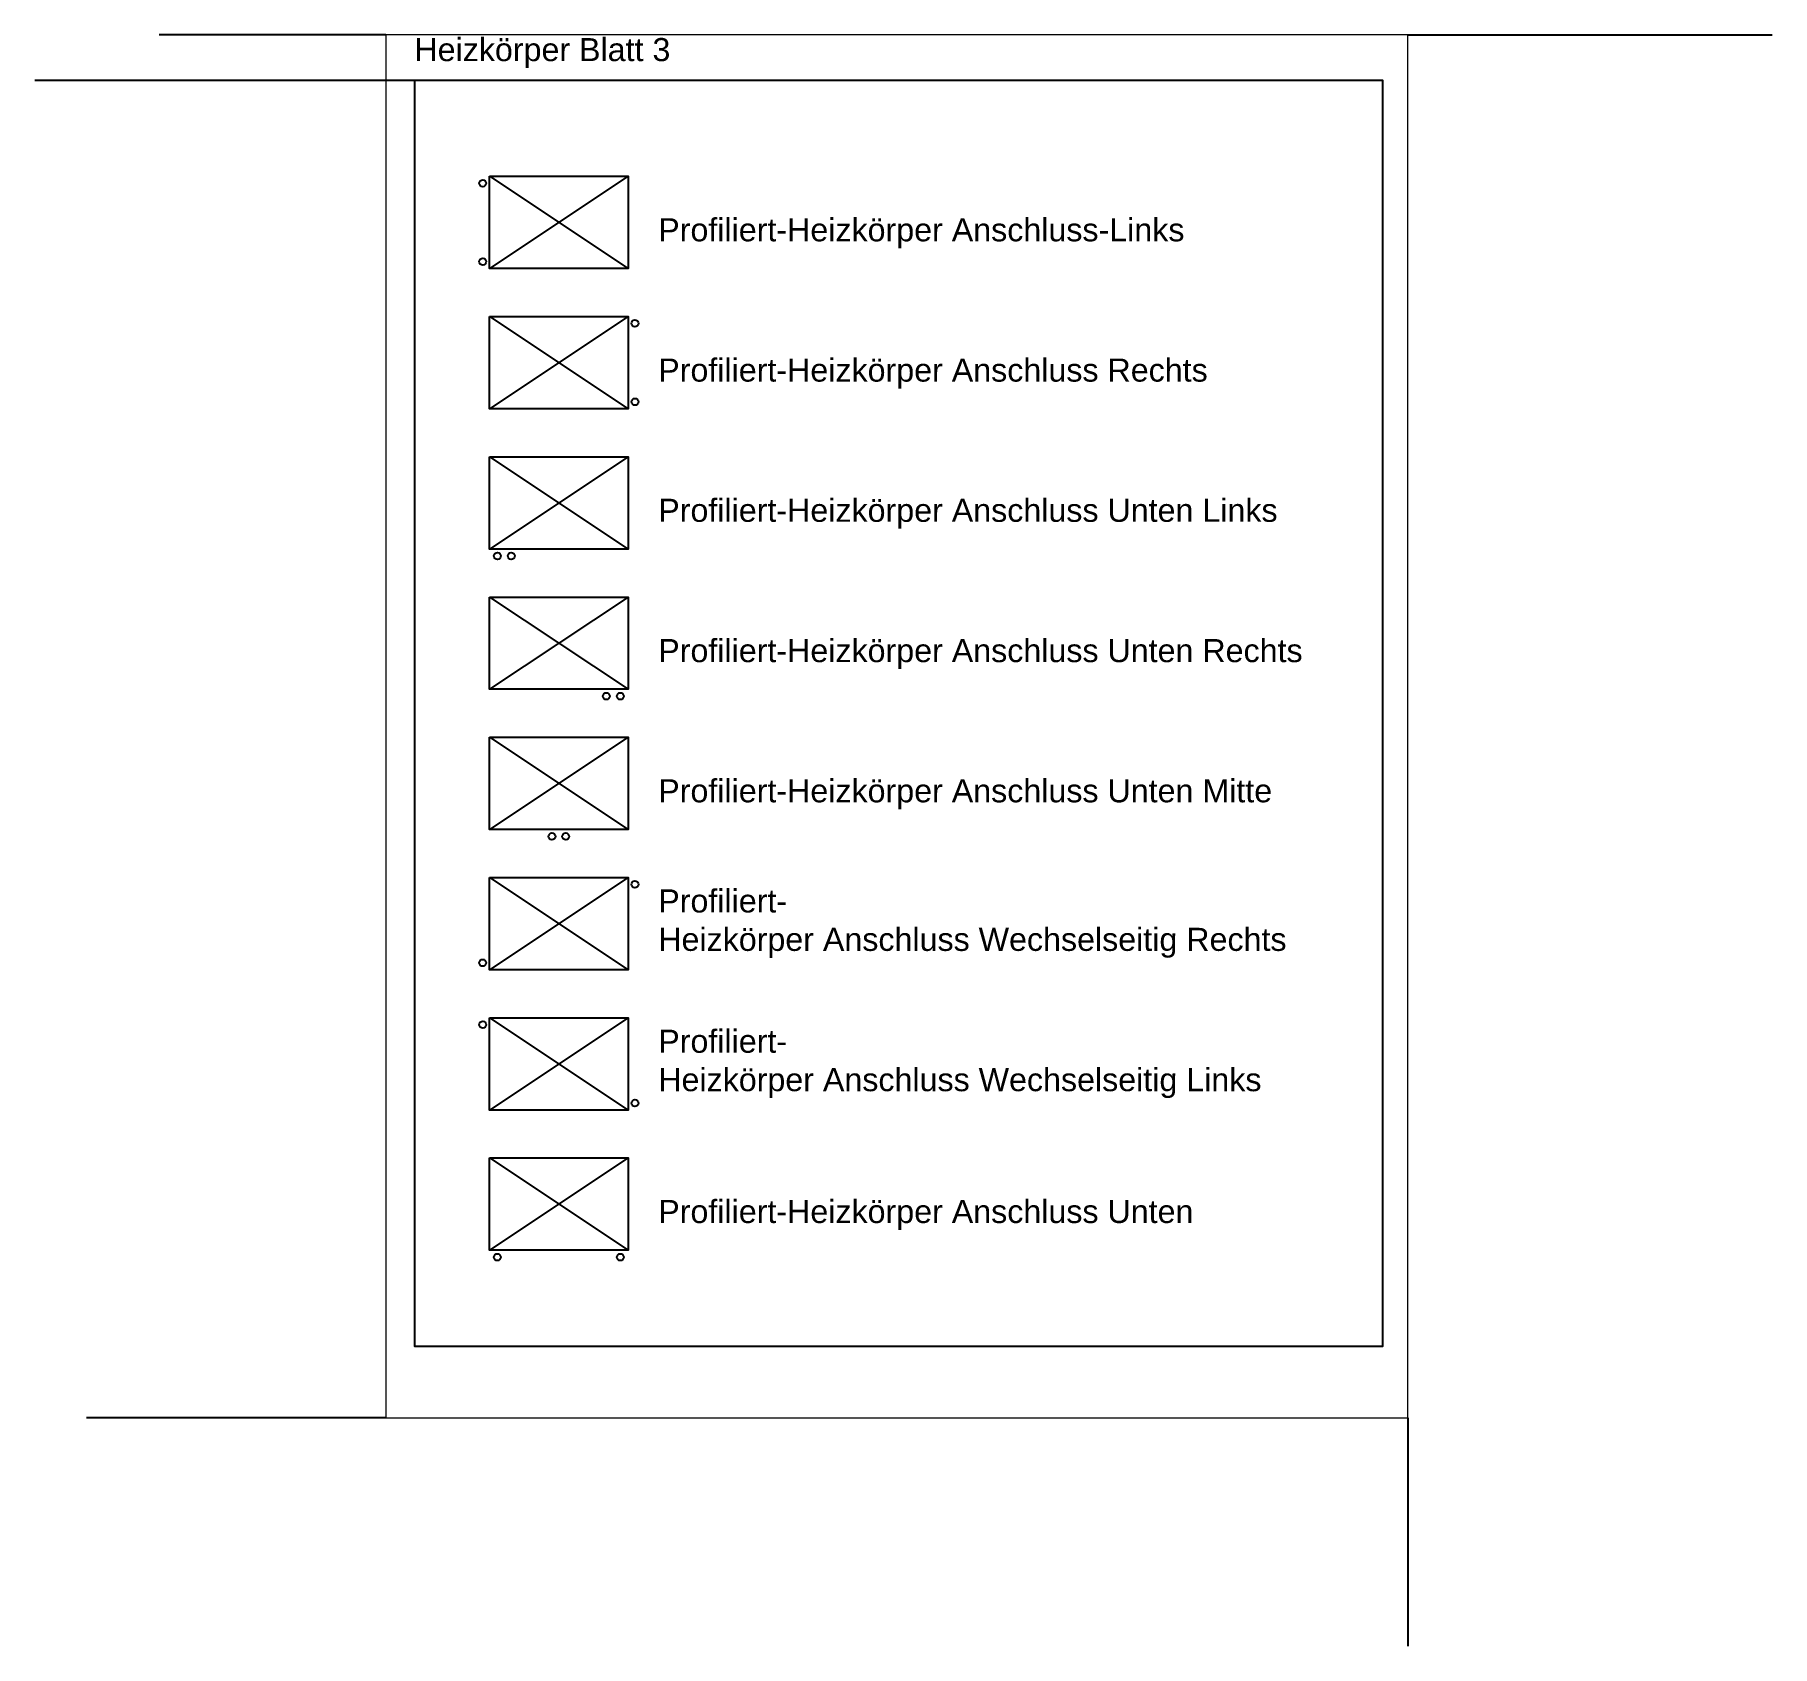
# Paper-space layout 'Blatt 3' of a CAD drawing. Header units: millimetres. Extents: x 837 to 1194, y 48 to 379.
# The model-space entities are those that its viewports show. They can reach past a viewport. Long polylines and large blocks are cut down to what shows.
import ezdxf
from ezdxf.enums import TextEntityAlignment as Align

# ---------------------------------------------------------------- set-up
doc = ezdxf.new("R2010")
doc.units = ezdxf.units.MM
doc.layers.add('Z_Format', color=7, linetype='Continuous', plot=False)
doc.styles.get("Standard").update_dxf_attribs({"font": 'arial.ttf'})

# ---------------------------------------------------------------- blocks, each defined once
blk = doc.blocks.new('Profiliert-Heizkörper Anschluss-Links')
for p, q in [((-750, 500), (750, -500)), ((750, 500), (-750, -500))]:
    blk.add_line(p, q)
blk.add_lwpolyline([(-750, 500), (750, 500), (750, -500), (-750, -500)], close=True)
for centre in [(-825, 425), (-825, -425)]:
    blk.add_circle(centre, 37.5)
blk = doc.blocks.new('Profiliert-Heizkörper Anschluss Rechts')
for p, q in [((-750, 500), (750, -500)), ((750, 500), (-750, -500))]:
    blk.add_line(p, q)
blk.add_lwpolyline([(-750, 500), (750, 500), (750, -500), (-750, -500)], close=True)
for centre in [(825, 425), (825, -425)]:
    blk.add_circle(centre, 37.5)
blk = doc.blocks.new('Profiliert-Heizkörper Anschluss Unten Links')
for p, q in [((-750, 500), (750, -500)), ((750, 500), (-750, -500))]:
    blk.add_line(p, q)
blk.add_lwpolyline([(-750, 500), (750, 500), (750, -500), (-750, -500)], close=True)
for centre in [(-666, -575), (-516, -575)]:
    blk.add_circle(centre, 37.5)
blk = doc.blocks.new('Profiliert-Heizkörper Anschluss Unten Rechts')
for p, q in [((-750, 500), (750, -500)), ((750, 500), (-750, -500))]:
    blk.add_line(p, q)
blk.add_lwpolyline([(-750, 500), (750, 500), (750, -500), (-750, -500)], close=True)
for centre in [(516, -575), (666, -575)]:
    blk.add_circle(centre, 37.5)
blk = doc.blocks.new('Profiliert-Heizkörper Anschluss Unten Mitte')
for p, q in [((-750, 500), (750, -500)), ((750, 500), (-750, -500))]:
    blk.add_line(p, q)
blk.add_lwpolyline([(-750, 500), (750, 500), (750, -500), (-750, -500)], close=True)
for centre in [(-75, -575), (75, -575)]:
    blk.add_circle(centre, 37.5)
blk = doc.blocks.new('Profiliert-Heizkörper Anschluss Wechselseitig Rechts')
for p, q in [((-750, 500), (750, -500)), ((750, 500), (-750, -500))]:
    blk.add_line(p, q)
blk.add_lwpolyline([(-750, 500), (750, 500), (750, -500), (-750, -500)], close=True)
for centre in [(825, 425), (-825, -425)]:
    blk.add_circle(centre, 37.5)
blk = doc.blocks.new('Profiliert-Heizkörper Anschluss Wechselseitig Links')
for p, q in [((-750, 500), (750, -500)), ((750, 500), (-750, -500))]:
    blk.add_line(p, q)
blk.add_lwpolyline([(-750, 500), (750, 500), (750, -500), (-750, -500)], close=True)
for centre in [(-825, 425), (825, -425)]:
    blk.add_circle(centre, 37.5)
blk = doc.blocks.new('Profiliert-Heizkörper Anschluss Unten Rechts Links')
for p, q in [((-750, 500), (750, -500)), ((750, 500), (-750, -500))]:
    blk.add_line(p, q)
blk.add_lwpolyline([(-750, 500), (750, 500), (750, -500), (-750, -500)], close=True)
for centre in [(-666, -575), (666, -575)]:
    blk.add_circle(centre, 37.5)
blk = doc.blocks.new('Profiliert-Heizkörper Anschluss Unten')
blk.add_blockref('Profiliert-Heizkörper Anschluss Unten Rechts Links', (0, 0))

msp = doc.modelspace()

# ---------------------------------------------------------------- linework, layer by layer
msp.add_lwpolyline([(5800, -20948), (5800, -34668), (16300, -34668), (16300, -20948), (5800, -20948)])

# ---------------------------------------------------------------- block references
for name, p in [('Profiliert-Heizkörper Anschluss-Links', (7366, -22486)), ('Profiliert-Heizkörper Anschluss Rechts', (7366, -24006)), ('Profiliert-Heizkörper Anschluss Unten Links', (7366, -25527)), ('Profiliert-Heizkörper Anschluss Unten Rechts', (7366, -27047)), ('Profiliert-Heizkörper Anschluss Unten Mitte', (7366, -28568)), ('Profiliert-Heizkörper Anschluss Wechselseitig Rechts', (7366, -30088)), ('Profiliert-Heizkörper Anschluss Wechselseitig Links', (7366, -31609)), ('Profiliert-Heizkörper Anschluss Unten', (7366, -33129))]:
    msp.add_blockref(name, p)

# ---------------------------------------------------------------- texts
at = {"color": 7}
for s, p in [('Profiliert-Heizkörper Anschluss-Links', (8444, -22566)), ('Profiliert-Heizkörper Anschluss Rechts', (8444, -24087)), ('Profiliert-Heizkörper Anschluss Unten Links', (8444, -25607)), ('Profiliert-Heizkörper Anschluss Unten Rechts', (8444, -27128)), ('Profiliert-Heizkörper Anschluss Unten Mitte', (8444, -28648)), ('Profiliert-Heizkörper Anschluss Unten', (8444, -33209))]:
    msp.add_text(s, height=250, dxfattribs=at).set_placement(p, align=Align.MIDDLE_LEFT)
at = {"insert": (5800, -20650), "char_height": 250, "attachment_point": 4}
msp.add_mtext_dynamic_manual_height_columns('Heizkörper Blatt 3', width=4100.87, gutter_width=12.5, heights=[0], dxfattribs=at)
at = {"color": 7, "char_height": 250, "attachment_point": 4}
for s, insert, width in [('Profiliert-\\PHeizkörper Anschluss Wechselseitig Rechts', (8444, -30088), 8210.1), ('Profiliert-\\PHeizkörper Anschluss Wechselseitig Links', (8444, -31609), 7938.44)]:
    msp.add_mtext(s, dxfattribs=dict(at, insert=insert, width=width))

psp = doc.layouts.new('Blatt 3')

# ---------------------------------------------------------------- linework, layer by layer
at = {"layer": 'Z_Format'}
for p, q in [((908.75, 379), (862.16, 379)), ((1118.75, 379), (1193.65, 379)), ((914.63, 369.6), (836.61, 369.6)), ((908.75, 94.84), (847.27, 94.84)), ((1118.75, 94.84), (1118.75, 47.9))]:
    psp.add_line(p, q, dxfattribs=at)

# ---------------------------------------------------------------- viewports
at = {"layer": 'Z_Format', "view_target_point": (-2628, -2975.5)}
psp.add_viewport(center=(1013.75, 236.92), size=(210, 284.164), view_center_point=(13658.38, -24973.06), view_height=14993.941, dxfattribs=at)

doc.saveas('drawing.dxf')
